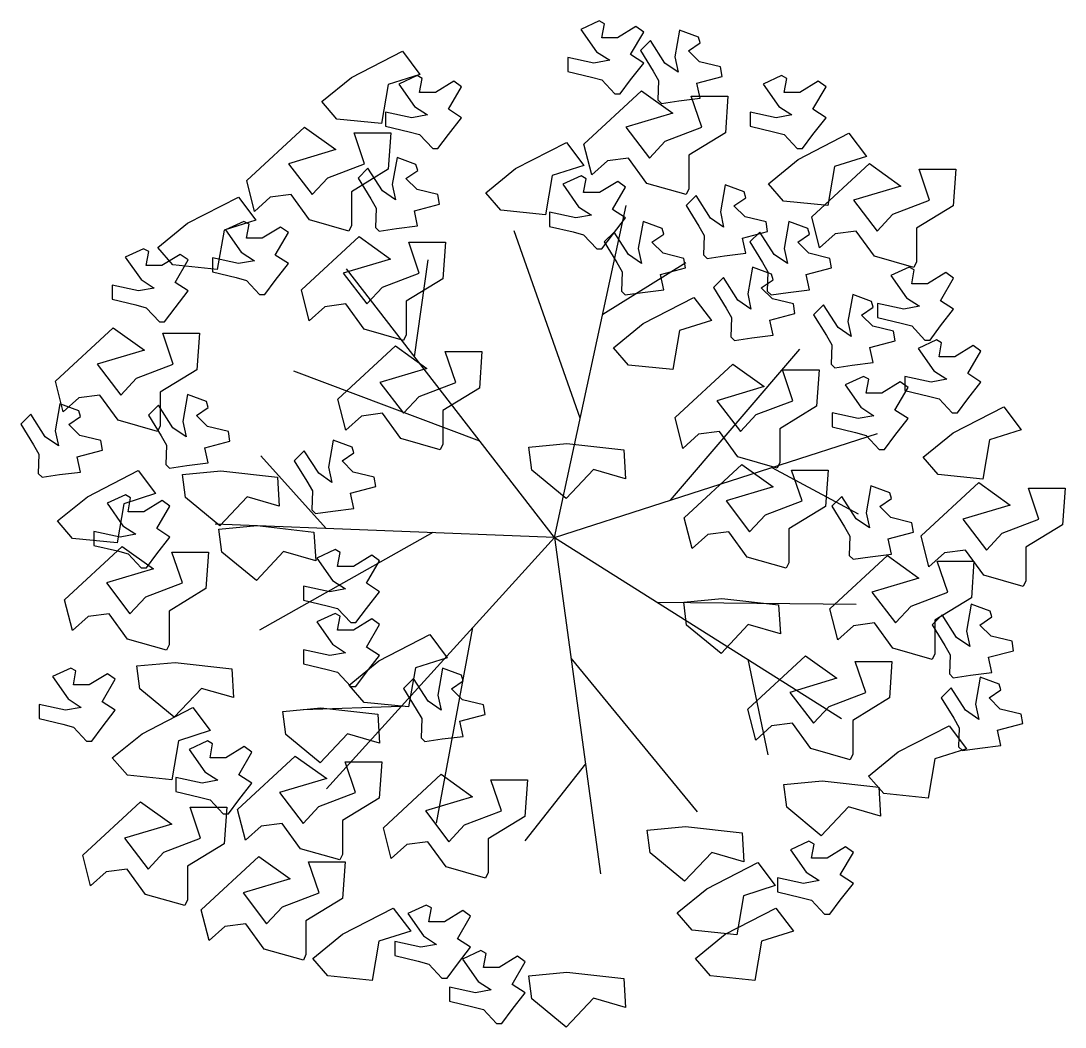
# Model space of a CAD drawing. Header units: millimetres. Extents: x -2870 to 30022, y 51 to 16914.
# Drawn here: x 24566 to 30022, y 1507 to 6763 of the extents above; entities that cross this region are included whole.
import ezdxf

# ---------------------------------------------------------------- set-up
doc = ezdxf.new("R2010")
doc.units = ezdxf.units.MM

msp = doc.modelspace()

# ---------------------------------------------------------------- linework, layer by layer
at = {"color": 18, "true_color": 0x000000}
for p, q in [((27588.2, 6762.5), (27492.4, 6718.4)), ((27492.4, 6718.4), (27574.4, 6601.3)), ((27615.5, 6747.7), (27588.2, 6762.5)), ((27601.7, 6674.7), (27615.5, 6747.7)), ((27779.8, 6733.2), (27684, 6674.7)), ((27820.7, 6704), (27779.8, 6733.2)), ((28007.6, 6714.8), (27982.7, 6574)), ((28106.5, 6678.2), (28007.6, 6714.8)), ((27684, 6674.7), (27601.7, 6674.7)), ((27752.2, 6586.5), (27820.7, 6704)), ((27855.6, 6659.7), (27803.8, 6607.8)), ((27931.3, 6542.1), (27855.6, 6659.7)), ((28115.4, 6648.4), (28106.5, 6678.2)), ((26294.1, 6466.9), (26559.5, 6603.9)), ((26559.5, 6603.9), (26650.9, 6483.2)), ((27803.8, 6607.8), (27870.1, 6500)), ((28053.9, 6606.5), (28115.4, 6648.4)), ((28112.1, 6548.3), (28053.9, 6606.5)), ((27423.9, 6572), (27423.9, 6498.7)), ((27560.6, 6542.4), (27423.9, 6572)), ((27642.9, 6557.2), (27560.6, 6542.4)), ((27574.4, 6601.3), (27642.9, 6557.2)), ((27820.7, 6542.4), (27752.2, 6586.5)), ((27982.7, 6574), (28000, 6494.4)), ((28221.3, 6522), (28112.1, 6548.3)), ((27423.9, 6498.7), (27547.1, 6469.4)), ((27752.2, 6454.6), (27820.7, 6542.4)), ((27870.1, 6500), (27898.3, 6450.9)), ((28000, 6494.4), (27931.3, 6542.1)), ((28229.5, 6472.4), (28221.3, 6522)), ((26138.8, 6340.7), (26294.1, 6466.9)), ((26650.9, 6483.2), (26484.5, 6430.5)), ((26636, 6476.9), (26540.2, 6432.8)), ((26663.3, 6462.1), (26636, 6476.9)), ((26649.5, 6389), (26663.3, 6462.1)), ((26827.6, 6447.6), (26731.8, 6389)), ((26868.4, 6418.3), (26827.6, 6447.6)), ((27547.1, 6469.4), (27601.7, 6454.6)), ((27601.7, 6454.6), (27670.2, 6381.2)), ((27697.5, 6381.2), (27752.2, 6454.6)), ((27898.3, 6450.9), (27894.8, 6350.6)), ((28098, 6437.8), (28229.5, 6472.4)), ((28540.4, 6476.9), (28444.6, 6432.8)), ((28567.8, 6462.1), (28540.4, 6476.9)), ((28554, 6389), (28567.8, 6462.1)), ((28732.1, 6447.6), (28636.3, 6389)), ((28772.9, 6418.3), (28732.1, 6447.6)), ((26484.5, 6430.5), (26449.5, 6226.4)), ((26540.2, 6432.8), (26622.2, 6315.6)), ((26731.8, 6389), (26649.5, 6389)), ((26800, 6300.8), (26868.4, 6418.3)), ((27507.9, 6119.3), (27809.2, 6397.9)), ((27809.2, 6397.9), (27973.2, 6280.5)), ((28115.2, 6358.2), (28098, 6437.8)), ((28444.6, 6432.8), (28526.6, 6315.6)), ((28636.3, 6389), (28554, 6389)), ((28704.4, 6300.8), (28772.9, 6418.3)), ((26217.5, 6249.8), (26138.8, 6340.7)), ((27670.2, 6381.2), (27697.5, 6381.2)), ((27894.8, 6350.6), (27914.2, 6331.3)), ((27914.2, 6331.3), (28004.7, 6344.5)), ((28004.7, 6344.5), (28115.2, 6358.2)), ((28123.9, 6207.1), (28069, 6368.7)), ((28069, 6368.7), (28260.6, 6368.7)), ((28260.6, 6368.7), (28247.1, 6177.8)), ((26471.7, 6286.4), (26471.7, 6213)), ((26608.3, 6256.7), (26471.7, 6286.4)), ((26622.2, 6315.6), (26690.6, 6271.5)), ((26868.4, 6256.7), (26800, 6300.8)), ((27973.2, 6280.5), (27726.9, 6207.1)), ((28376.2, 6286.4), (28376.2, 6213)), ((28512.8, 6256.7), (28376.2, 6286.4)), ((28526.6, 6315.6), (28595.1, 6271.5)), ((28772.9, 6256.7), (28704.4, 6300.8)), ((26449.5, 6226.4), (26217.5, 6249.8)), ((26690.6, 6271.5), (26608.3, 6256.7)), ((26800, 6168.9), (26868.4, 6256.7)), ((28595.1, 6271.5), (28512.8, 6256.7)), ((28704.4, 6168.9), (28772.9, 6256.7)), ((25746.3, 5928.8), (26047.6, 6207.5)), ((26047.6, 6207.5), (26211.5, 6090)), ((26362.3, 6016.7), (26307.4, 6178.2)), ((26307.4, 6178.2), (26499, 6178.2)), ((26471.7, 6213), (26594.8, 6183.7)), ((26499, 6178.2), (26485.5, 5987.4)), ((26594.8, 6183.7), (26649.5, 6168.9)), ((26649.5, 6168.9), (26718, 6095.5)), ((26745.3, 6095.5), (26800, 6168.9)), ((27726.9, 6207.1), (27850, 6045.9)), ((27932.3, 6134.1), (28123.9, 6207.1)), ((28247.1, 6177.8), (28055.5, 6060.7)), ((28376.2, 6213), (28499.3, 6183.7)), ((28499.3, 6183.7), (28554, 6168.9)), ((28554, 6168.9), (28622.4, 6095.5)), ((28627.1, 6038.4), (28892.4, 6175.3)), ((28649.8, 6095.5), (28704.4, 6168.9)), ((28892.4, 6175.3), (28983.8, 6054.7)), ((27151.1, 5990.8), (27416.5, 6127.7)), ((27416.5, 6127.7), (27507.9, 6007.1)), ((27549.1, 5958), (27507.9, 6119.3)), ((27850, 6045.9), (27932.3, 6134.1)), ((26211.5, 6090), (25965.3, 6016.7)), ((26718, 6095.5), (26745.3, 6095.5)), ((28055.5, 6060.7), (28055.5, 5884.7)), ((28622.4, 6095.5), (28649.8, 6095.5)), ((25965.3, 6016.7), (26088.4, 5855.4)), ((26170.7, 5943.6), (26362.3, 6016.7)), ((26531.6, 6048.2), (26506.8, 5907.4)), ((26630.6, 6011.6), (26531.6, 6048.2)), ((26639.4, 5981.9), (26630.6, 6011.6)), ((27507.9, 6007.1), (27341.5, 5954.4)), ((27631.1, 6031.4), (27549.1, 5958)), ((27740.7, 6045.9), (27631.1, 6031.4)), ((27836.5, 5914), (27740.7, 6045.9)), ((28471.8, 5912.2), (28627.1, 6038.4)), ((28698.2, 5738.4), (28999.5, 6017.1)), ((28817.5, 6002), (28782.5, 5797.9)), ((28983.8, 6054.7), (28817.5, 6002)), ((28999.5, 6017.1), (29163.5, 5899.6)), ((26485.5, 5987.4), (26293.8, 5870.2)), ((26379.7, 5993.1), (26327.8, 5941.2)), ((26455.4, 5875.5), (26379.7, 5993.1)), ((26578, 5940), (26639.4, 5981.9)), ((26995.8, 5864.6), (27151.1, 5990.8)), ((27341.5, 5954.4), (27306.5, 5750.2)), ((27493, 5953.1), (27397.2, 5909)), ((27520.3, 5938.3), (27493, 5953.1)), ((29314.2, 5826.2), (29259.3, 5987.8)), ((29259.3, 5987.8), (29450.9, 5987.8)), ((29450.9, 5987.8), (29437.4, 5796.9)), ((25787.5, 5767.6), (25746.3, 5928.8)), ((26088.4, 5855.4), (26170.7, 5943.6)), ((26327.8, 5941.2), (26394.2, 5833.4)), ((26506.8, 5907.4), (26524, 5827.8)), ((26636.2, 5881.8), (26578, 5940)), ((27397.2, 5909), (27479.2, 5791.9)), ((27506.5, 5865.3), (27520.3, 5938.3)), ((27684.6, 5923.8), (27588.8, 5865.3)), ((27657, 5777.1), (27725.5, 5894.6)), ((27725.5, 5894.6), (27684.6, 5923.8)), ((28041.7, 5855.4), (27836.5, 5914)), ((28245.6, 5905.4), (28220.8, 5764.6)), ((28344.6, 5868.8), (28245.6, 5905.4)), ((28550.4, 5821.3), (28471.8, 5912.2)), ((29163.5, 5899.6), (28917.2, 5826.2)), ((25437.1, 5705.1), (25702.5, 5842.1)), ((25702.5, 5842.1), (25793.8, 5721.4)), ((25869.5, 5841), (25787.5, 5767.6)), ((25979.1, 5855.4), (25869.5, 5841)), ((26074.9, 5723.5), (25979.1, 5855.4)), ((26293.8, 5870.2), (26293.8, 5694.2)), ((26524, 5827.8), (26455.4, 5875.5)), ((26745.3, 5855.4), (26636.2, 5881.8)), ((26753.5, 5805.9), (26745.3, 5855.4)), ((27074.5, 5773.7), (26995.8, 5864.6)), ((27588.8, 5865.3), (27506.5, 5865.3)), ((28055.5, 5884.7), (28041.7, 5855.4)), ((28093.7, 5850.3), (28041.8, 5798.4)), ((28169.4, 5732.7), (28093.7, 5850.3)), ((28292, 5797.1), (28353.4, 5839)), ((28353.4, 5839), (28344.6, 5868.8)), ((26394.2, 5833.4), (26422.3, 5784.3)), ((26422.3, 5784.3), (26418.9, 5684)), ((26622, 5771.2), (26753.5, 5805.9)), ((27353.9, 4064.8), (27729.2, 5798.3)), ((27479.2, 5791.9), (27547.7, 5747.8)), ((28041.8, 5798.4), (28108.2, 5690.6)), ((28350.2, 5738.9), (28292, 5797.1)), ((28782.5, 5797.9), (28550.4, 5821.3)), ((28917.2, 5826.2), (29040.3, 5665)), ((29122.6, 5753.2), (29314.2, 5826.2)), ((29437.4, 5796.9), (29245.8, 5679.8)), ((26639.3, 5691.6), (26622, 5771.2)), ((27306.5, 5750.2), (27074.5, 5773.7)), ((27328.7, 5762.6), (27328.7, 5689.3)), ((27465.4, 5733), (27328.7, 5762.6)), ((27547.7, 5747.8), (27465.4, 5733)), ((27725.5, 5733), (27657, 5777.1)), ((27657, 5645.2), (27725.5, 5733)), ((28238, 5685), (28169.4, 5732.7)), ((28220.8, 5764.6), (28238, 5685)), ((28459.4, 5712.6), (28350.2, 5738.9)), ((28739.4, 5577.1), (28698.2, 5738.4)), ((29040.3, 5665), (29122.6, 5753.2)), ((25281.8, 5578.9), (25437.1, 5705.1)), ((25793.8, 5721.4), (25627.5, 5668.7)), ((25731.4, 5715.1), (25635.5, 5671)), ((25758.7, 5700.3), (25731.4, 5715.1)), ((25744.9, 5627.2), (25758.7, 5700.3)), ((25923, 5685.8), (25827.2, 5627.2)), ((25963.8, 5656.5), (25923, 5685.8)), ((26280, 5664.9), (26074.9, 5723.5)), ((26293.8, 5694.2), (26280, 5664.9)), ((26418.9, 5684), (26438.2, 5664.7)), ((26438.2, 5664.7), (26528.7, 5677.9)), ((26528.7, 5677.9), (26639.3, 5691.6)), ((27328.7, 5689.3), (27451.8, 5660)), ((27817.1, 5714.9), (27792.3, 5574.1)), ((27916.1, 5678.4), (27817.1, 5714.9)), ((27924.9, 5648.6), (27916.1, 5678.4)), ((28108.2, 5690.6), (28136.4, 5641.5)), ((28467.5, 5663), (28459.4, 5712.6)), ((28578.9, 5714.9), (28554.1, 5574.1)), ((28677.9, 5678.4), (28578.9, 5714.9)), ((28686.7, 5648.6), (28677.9, 5678.4)), ((29245.8, 5679.8), (29245.8, 5503.8)), ((25627.5, 5668.7), (25592.5, 5464.6)), ((25635.5, 5671), (25717.5, 5553.8)), ((25827.2, 5627.2), (25744.9, 5627.2)), ((25895.3, 5539), (25963.8, 5656.5)), ((26032, 5357.5), (26333.2, 5636.2)), ((26333.2, 5636.2), (26497.2, 5518.7)), ((27488.6, 4686.8), (27143.4, 5666.2)), ((27451.8, 5660), (27506.5, 5645.2)), ((27506.5, 5645.2), (27575, 5571.8)), ((27602.3, 5571.8), (27657, 5645.2)), ((27665.2, 5659.8), (27613.3, 5607.9)), ((27740.9, 5542.3), (27665.2, 5659.8)), ((27863.5, 5606.7), (27924.9, 5648.6)), ((28136.4, 5641.5), (28132.9, 5541.2)), ((28336.1, 5628.4), (28467.5, 5663)), ((28353.3, 5548.8), (28336.1, 5628.4)), ((28427, 5659.8), (28375.1, 5607.9)), ((28502.7, 5542.3), (28427, 5659.8)), ((28625.3, 5606.7), (28686.7, 5648.6)), ((28821.4, 5650.5), (28739.4, 5577.1)), ((28931, 5665), (28821.4, 5650.5)), ((29026.8, 5533.1), (28931, 5665)), ((25207.6, 5572.2), (25111.8, 5528.2)), ((25235, 5557.4), (25207.6, 5572.2)), ((25360.5, 5488), (25281.8, 5578.9)), ((26648, 5445.3), (26593, 5606.9)), ((26593, 5606.9), (26784.6, 5606.9)), ((26784.6, 5606.9), (26771.1, 5416)), ((27575, 5571.8), (27602.3, 5571.8)), ((27613.3, 5607.9), (27679.7, 5500.2)), ((27792.3, 5574.1), (27809.5, 5494.5)), ((27921.7, 5548.5), (27863.5, 5606.7)), ((28375.1, 5607.9), (28441.5, 5500.2)), ((28554.1, 5574.1), (28571.3, 5494.5)), ((28683.5, 5548.5), (28625.3, 5606.7)), ((25111.8, 5528.2), (25193.8, 5411)), ((25221.1, 5484.4), (25235, 5557.4)), ((25399.2, 5543), (25303.4, 5484.4)), ((25371.6, 5396.2), (25440.1, 5513.7)), ((25440.1, 5513.7), (25399.2, 5543)), ((25567.1, 5524.6), (25567.1, 5451.2)), ((25703.7, 5495), (25567.1, 5524.6)), ((25717.5, 5553.8), (25786, 5509.8)), ((25963.8, 5495), (25895.3, 5539)), ((26497.2, 5518.7), (26250.9, 5445.3)), ((26622.7, 5008), (26694.9, 5514)), ((27809.5, 5494.5), (27740.9, 5542.3)), ((28030.9, 5522.2), (27921.7, 5548.5)), ((28039, 5472.6), (28030.9, 5522.2)), ((28132.9, 5541.2), (28152.2, 5521.9)), ((28152.2, 5521.9), (28242.8, 5535.1)), ((28242.8, 5535.1), (28353.3, 5548.8)), ((28571.3, 5494.5), (28502.7, 5542.3)), ((28792.6, 5522.2), (28683.5, 5548.5)), ((28800.8, 5472.6), (28792.6, 5522.2)), ((29231.9, 5474.5), (29026.8, 5533.1)), ((25303.4, 5484.4), (25221.1, 5484.4)), ((25592.5, 5464.6), (25360.5, 5488)), ((25786, 5509.8), (25703.7, 5495)), ((25895.3, 5407.1), (25963.8, 5495)), ((27353.9, 4064.8), (26267.2, 5466.6)), ((27606.5, 5231.2), (28040.5, 5501.1)), ((27679.7, 5500.2), (27707.9, 5451)), ((27907.6, 5437.9), (28039, 5472.6)), ((28388.5, 5476.9), (28363.6, 5336.1)), ((28487.4, 5440.3), (28388.5, 5476.9)), ((28441.5, 5500.2), (28469.6, 5451)), ((28669.3, 5437.9), (28800.8, 5472.6)), ((29207, 5477), (29111.2, 5432.9)), ((29234.3, 5462.2), (29207, 5477)), ((29220.5, 5389.2), (29234.3, 5462.2)), ((29245.8, 5503.8), (29231.9, 5474.5)), ((25193.8, 5411), (25262.3, 5366.9)), ((25567.1, 5451.2), (25690.2, 5421.9)), ((25690.2, 5421.9), (25744.9, 5407.1)), ((25744.9, 5407.1), (25813.4, 5333.7)), ((25840.7, 5333.7), (25895.3, 5407.1)), ((26250.9, 5445.3), (26374.1, 5284.1)), ((26456.4, 5372.3), (26648, 5445.3)), ((26771.1, 5416), (26579.5, 5298.9)), ((27707.9, 5451), (27704.4, 5350.7)), ((27924.8, 5358.3), (27907.6, 5437.9)), ((28236.5, 5421.8), (28184.6, 5369.9)), ((28312.2, 5304.2), (28236.5, 5421.8)), ((28434.8, 5368.6), (28496.3, 5410.5)), ((28469.6, 5451), (28466.2, 5350.7)), ((28496.3, 5410.5), (28487.4, 5440.3)), ((28686.6, 5358.3), (28669.3, 5437.9)), ((29111.2, 5432.9), (29193.2, 5315.8)), ((29398.6, 5447.7), (29302.8, 5389.2)), ((29371, 5301), (29439.5, 5418.4)), ((29439.5, 5418.4), (29398.6, 5447.7)), ((25043.3, 5381.7), (25043.3, 5308.4)), ((25180, 5352.1), (25043.3, 5381.7)), ((25262.3, 5366.9), (25180, 5352.1)), ((25440.1, 5352.1), (25371.6, 5396.2)), ((25371.6, 5264.3), (25440.1, 5352.1)), ((26073.1, 5196.3), (26032, 5357.5)), ((26374.1, 5284.1), (26456.4, 5372.3)), ((27704.4, 5350.7), (27723.7, 5331.4)), ((27814.3, 5344.6), (27924.8, 5358.3)), ((28184.6, 5369.9), (28251, 5262.1)), ((28493, 5310.4), (28434.8, 5368.6)), ((28466.2, 5350.7), (28485.5, 5331.4)), ((28576, 5344.6), (28686.6, 5358.3)), ((29302.8, 5389.2), (29220.5, 5389.2)), ((25043.3, 5308.4), (25166.5, 5279.1)), ((25813.4, 5333.7), (25840.7, 5333.7)), ((26579.5, 5298.9), (26579.5, 5122.9)), ((27723.7, 5331.4), (27814.3, 5344.6)), ((27817.7, 5181.4), (28083.1, 5318.3)), ((28083.1, 5318.3), (28174.4, 5197.7)), ((28380.9, 5256.5), (28312.2, 5304.2)), ((28363.6, 5336.1), (28380.9, 5256.5)), ((28485.5, 5331.4), (28576, 5344.6)), ((28602.2, 5284.1), (28493, 5310.4)), ((28912.2, 5334), (28887.4, 5193.2)), ((29011.1, 5297.5), (28912.2, 5334)), ((29020, 5267.7), (29011.1, 5297.5)), ((29193.2, 5315.8), (29261.7, 5271.7)), ((29439.5, 5256.9), (29371, 5301)), ((25166.5, 5279.1), (25221.1, 5264.3)), ((25221.1, 5264.3), (25289.6, 5190.9)), ((25317, 5190.9), (25371.6, 5264.3)), ((26155.1, 5269.6), (26073.1, 5196.3)), ((26264.8, 5284.1), (26155.1, 5269.6)), ((26360.6, 5152.2), (26264.8, 5284.1)), ((28251, 5262.1), (28279.2, 5213)), ((28610.4, 5234.5), (28602.2, 5284.1)), ((28760.3, 5278.9), (28708.4, 5227)), ((28836, 5161.4), (28760.3, 5278.9)), ((28958.6, 5225.8), (29020, 5267.7)), ((29042.7, 5286.5), (29042.7, 5213.1)), ((29179.4, 5256.9), (29042.7, 5286.5)), ((29261.7, 5271.7), (29179.4, 5256.9)), ((29371, 5169.1), (29439.5, 5256.9)), ((25289.6, 5190.9), (25317, 5190.9)), ((28174.4, 5197.7), (28008.1, 5145)), ((28279.2, 5213), (28275.7, 5112.7)), ((28478.9, 5199.9), (28610.4, 5234.5)), ((28496.1, 5120.3), (28478.9, 5199.9)), ((28708.4, 5227), (28774.7, 5119.3)), ((28887.4, 5193.2), (28904.6, 5113.6)), ((29016.8, 5167.6), (28958.6, 5225.8)), ((29042.7, 5213.1), (29165.9, 5183.9)), ((29165.9, 5183.9), (29220.5, 5169.1)), ((24746.5, 4881.4), (25047.7, 5160)), ((25047.7, 5160), (25211.7, 5042.6)), ((25362.5, 4969.2), (25307.5, 5130.8)), ((25307.5, 5130.8), (25499.1, 5130.8)), ((25499.1, 5130.8), (25485.6, 4939.9)), ((26565.7, 5093.6), (26360.6, 5152.2)), ((27662.4, 5055.2), (27817.7, 5181.4)), ((28008.1, 5145), (27973.1, 4940.8)), ((28904.6, 5113.6), (28836, 5161.4)), ((29125.9, 5141.3), (29016.8, 5167.6)), ((29134.1, 5091.7), (29125.9, 5141.3)), ((29220.5, 5169.1), (29289, 5095.7)), ((29316.3, 5095.7), (29371, 5169.1)), ((26579.5, 5122.9), (26565.7, 5093.6)), ((28275.7, 5112.7), (28295.1, 5093.4)), ((28295.1, 5093.4), (28385.6, 5106.6)), ((28385.6, 5106.6), (28496.1, 5120.3)), ((28774.7, 5119.3), (28802.9, 5070.1)), ((29002.6, 5057), (29134.1, 5091.7)), ((29349.8, 5096.1), (29254, 5052)), ((29289, 5095.7), (29316.3, 5095.7)), ((29377.2, 5081.3), (29349.8, 5096.1)), ((29363.4, 5008.3), (29377.2, 5081.3)), ((25211.7, 5042.6), (24965.4, 4969.2)), ((26222.4, 4786.1), (26523.7, 5064.8)), ((26523.7, 5064.8), (26687.7, 4947.4)), ((26838.4, 4874), (26783.5, 5035.5)), ((26783.5, 5035.5), (26975.1, 5035.5)), ((26975.1, 5035.5), (26961.6, 4844.7)), ((27741, 4964.3), (27662.4, 5055.2)), ((27959.9, 4259.2), (28635.5, 5047.9)), ((28802.9, 5070.1), (28799.5, 4969.8)), ((29019.9, 4977.4), (29002.6, 5057)), ((29254, 5052), (29336, 4934.9)), ((29541.5, 5066.8), (29445.6, 5008.3)), ((29513.8, 4920.1), (29582.3, 5037.6)), ((29582.3, 5037.6), (29541.5, 5066.8)), ((24965.4, 4969.2), (25088.6, 4808)), ((25170.9, 4896.2), (25362.5, 4969.2)), ((27984.1, 4690.9), (28285.3, 4969.6)), ((28285.3, 4969.6), (28449.3, 4852.1)), ((28799.5, 4969.8), (28818.8, 4950.5)), ((28909.3, 4963.7), (29019.9, 4977.4)), ((29445.6, 5008.3), (29363.4, 5008.3)), ((25485.6, 4939.9), (25294, 4822.8)), ((26964, 4567.8), (25991.8, 4932.9)), ((26687.7, 4947.4), (26441.4, 4874)), ((27973.1, 4940.8), (27741, 4964.3)), ((28600.1, 4778.8), (28545.1, 4940.3)), ((28545.1, 4940.3), (28736.7, 4940.3)), ((28736.7, 4940.3), (28723.2, 4749.5)), ((28818.8, 4950.5), (28909.3, 4963.7)), ((29336, 4934.9), (29404.5, 4890.8)), ((29582.3, 4876), (29513.8, 4920.1)), ((24787.6, 4720.1), (24746.5, 4881.4)), ((25088.6, 4808), (25170.9, 4896.2)), ((26441.4, 4874), (26564.5, 4712.8)), ((26646.8, 4800.9), (26838.4, 4874)), ((28968.9, 4905.7), (28873.1, 4861.6)), ((28873.1, 4861.6), (28955.1, 4744.5)), ((28996.3, 4890.9), (28968.9, 4905.7)), ((28982.5, 4817.8), (28996.3, 4890.9)), ((29160.6, 4876.4), (29064.8, 4817.8)), ((29201.4, 4847.1), (29160.6, 4876.4)), ((29185.6, 4905.6), (29185.6, 4832.2)), ((29322.2, 4876), (29185.6, 4905.6)), ((29404.5, 4890.8), (29322.2, 4876)), ((29513.8, 4788.2), (29582.3, 4876)), ((24979.2, 4808), (24869.6, 4793.5)), ((25075, 4676.1), (24979.2, 4808)), ((25294, 4822.8), (25294, 4646.8)), ((25436.6, 4810.3), (25411.7, 4669.5)), ((25535.5, 4773.7), (25436.6, 4810.3)), ((26961.6, 4844.7), (26770, 4727.6)), ((28449.3, 4852.1), (28203, 4778.8)), ((29064.8, 4817.8), (28982.5, 4817.8)), ((29132.9, 4729.6), (29201.4, 4847.1)), ((29185.6, 4832.2), (29308.7, 4803)), ((29308.7, 4803), (29363.4, 4788.2)), ((24770, 4762.7), (24745.2, 4621.9)), ((24868.9, 4726.1), (24770, 4762.7)), ((24869.6, 4793.5), (24787.6, 4720.1)), ((25284.6, 4755.2), (25232.7, 4703.3)), ((25360.3, 4637.6), (25284.6, 4755.2)), ((25544.3, 4743.9), (25535.5, 4773.7)), ((26263.6, 4624.9), (26222.4, 4786.1)), ((26564.5, 4712.8), (26646.8, 4800.9)), ((28203, 4778.8), (28326.2, 4617.5)), ((28408.4, 4705.7), (28600.1, 4778.8)), ((28723.2, 4749.5), (28531.6, 4632.3)), ((29363.4, 4788.2), (29431.8, 4714.8)), ((29436.5, 4610.1), (29701.8, 4747)), ((29459.2, 4714.8), (29513.8, 4788.2)), ((29701.8, 4747), (29793.2, 4626.4)), ((24618, 4707.6), (24566.2, 4655.7)), ((24693.7, 4590), (24618, 4707.6)), ((24816.4, 4654.5), (24877.8, 4696.3)), ((24877.8, 4696.3), (24868.9, 4726.1)), ((25232.7, 4703.3), (25299.1, 4595.5)), ((25482.9, 4702.1), (25544.3, 4743.9)), ((25541.1, 4643.9), (25482.9, 4702.1)), ((26345.6, 4698.3), (26263.6, 4624.9)), ((26455.2, 4712.8), (26345.6, 4698.3)), ((26551, 4580.8), (26455.2, 4712.8)), ((26770, 4727.6), (26770, 4551.5)), ((28326.2, 4617.5), (28408.4, 4705.7)), ((28804.7, 4715.2), (28804.7, 4641.8)), ((28941.3, 4685.6), (28804.7, 4715.2)), ((29023.6, 4700.4), (28941.3, 4685.6)), ((28955.1, 4744.5), (29023.6, 4700.4)), ((29201.4, 4685.6), (29132.9, 4729.6)), ((29431.8, 4714.8), (29459.2, 4714.8)), ((24566.2, 4655.7), (24632.5, 4547.9)), ((24874.6, 4596.3), (24816.4, 4654.5)), ((25280.2, 4617.5), (25075, 4676.1)), ((25294, 4646.8), (25280.2, 4617.5)), ((25411.7, 4669.5), (25429, 4589.9)), ((25650.3, 4617.5), (25541.1, 4643.9)), ((28025.2, 4529.7), (27984.1, 4690.9)), ((28804.7, 4641.8), (28927.8, 4612.5)), ((29132.9, 4597.7), (29201.4, 4685.6)), ((24762.4, 4542.3), (24693.7, 4590)), ((24745.2, 4621.9), (24762.4, 4542.3)), ((24983.7, 4569.9), (24874.6, 4596.3)), ((25299.1, 4595.5), (25327.3, 4546.4)), ((25429, 4589.9), (25360.3, 4637.6)), ((25658.5, 4568), (25650.3, 4617.5)), ((27353.9, 4064.8), (29042.8, 4606.5)), ((28107.2, 4603.1), (28025.2, 4529.7)), ((28216.8, 4617.5), (28107.2, 4603.1)), ((28312.6, 4485.6), (28216.8, 4617.5)), ((28531.6, 4632.3), (28531.6, 4456.3)), ((28927.8, 4612.5), (28982.5, 4597.7)), ((28982.5, 4597.7), (29050.9, 4524.3)), ((29078.3, 4524.3), (29132.9, 4597.7)), ((29281.2, 4483.8), (29436.5, 4610.1)), ((29793.2, 4626.4), (29626.8, 4573.7)), ((24632.5, 4547.9), (24660.7, 4498.8)), ((24991.9, 4520.3), (24983.7, 4569.9)), ((25327.3, 4546.4), (25323.8, 4446.1)), ((25527, 4533.3), (25658.5, 4568)), ((25544.2, 4453.7), (25527, 4533.3)), ((26198.4, 4572.3), (26173.5, 4431.5)), ((26297.3, 4535.7), (26198.4, 4572.3)), ((26306.1, 4505.9), (26297.3, 4535.7)), ((26756.1, 4522.3), (26551, 4580.8)), ((26770, 4551.5), (26756.1, 4522.3)), ((27220.1, 4535.6), (27419.3, 4554.5)), ((27235.2, 4416.4), (27220.1, 4535.6)), ((27419.3, 4554.5), (27716.1, 4521.2)), ((29626.8, 4573.7), (29591.9, 4369.5)), ((24660.7, 4498.8), (24657.3, 4398.5)), ((24860.4, 4485.7), (24991.9, 4520.3)), ((24877.7, 4406.1), (24860.4, 4485.7)), ((26161.4, 4111), (25820.2, 4491.5)), ((26046.4, 4517.1), (25994.5, 4465.3)), ((26122.1, 4399.6), (26046.4, 4517.1)), ((26244.7, 4464), (26306.1, 4505.9)), ((27716.1, 4521.2), (27725.2, 4370.2)), ((28517.8, 4427), (28312.6, 4485.6)), ((29050.9, 4524.3), (29078.3, 4524.3)), ((29359.8, 4393), (29281.2, 4483.8)), ((25323.8, 4446.1), (25343.1, 4426.8)), ((25343.1, 4426.8), (25433.7, 4440)), ((25433.7, 4440), (25544.2, 4453.7)), ((25994.5, 4465.3), (26060.9, 4357.5)), ((26173.5, 4431.5), (26190.7, 4351.9)), ((26302.9, 4405.8), (26244.7, 4464)), ((28031.7, 4167.2), (28332.9, 4445.9)), ((28332.9, 4445.9), (28496.9, 4328.4)), ((28490.3, 4429.3), (28941.1, 4188.4)), ((28531.6, 4456.3), (28517.8, 4427)), ((24657.3, 4398.5), (24676.6, 4379.2)), ((24676.6, 4379.2), (24767.1, 4392.4)), ((24767.1, 4392.4), (24877.7, 4406.1)), ((24913.4, 4276.8), (25178.7, 4413.7)), ((25178.7, 4413.7), (25270.1, 4293.1)), ((25410.9, 4392.8), (25610.1, 4411.7)), ((25425.9, 4273.6), (25410.9, 4392.8)), ((25610.1, 4411.7), (25906.9, 4378.4)), ((25906.9, 4378.4), (25916, 4227.4)), ((26190.7, 4351.9), (26122.1, 4399.6)), ((26412.1, 4379.5), (26302.9, 4405.8)), ((26420.2, 4329.9), (26412.1, 4379.5)), ((27415.2, 4268.1), (27235.2, 4416.4)), ((27557.6, 4418.6), (27415.2, 4268.1)), ((27725.2, 4370.2), (27557.6, 4418.6)), ((28647.7, 4255), (28592.7, 4416.6)), ((28592.7, 4416.6), (28784.3, 4416.6)), ((28784.3, 4416.6), (28770.8, 4225.8)), ((29591.9, 4369.5), (29359.8, 4393)), ((26060.9, 4357.5), (26089.1, 4308.4)), ((26288.8, 4295.3), (26420.2, 4329.9)), ((28496.9, 4328.4), (28250.6, 4255)), ((29007.4, 4334.2), (28982.6, 4193.4)), ((29106.4, 4297.6), (29007.4, 4334.2)), ((29269.6, 4072), (29570.8, 4350.6)), ((29570.8, 4350.6), (29734.8, 4233.2)), ((29885.6, 4159.8), (29830.6, 4321.4)), ((29830.6, 4321.4), (30022.2, 4321.4)), ((30022.2, 4321.4), (30008.7, 4130.5)), ((24758.1, 4150.5), (24913.4, 4276.8)), ((25112.4, 4286.7), (25016.6, 4242.6)), ((25270.1, 4293.1), (25103.7, 4240.4)), ((25139.7, 4271.9), (25112.4, 4286.7)), ((25125.9, 4198.9), (25139.7, 4271.9)), ((25304, 4257.4), (25208.2, 4198.9)), ((25344.9, 4228.2), (25304, 4257.4)), ((25606, 4125.3), (25425.9, 4273.6)), ((25748.3, 4275.8), (25606, 4125.3)), ((25916, 4227.4), (25748.3, 4275.8)), ((26089.1, 4308.4), (26085.6, 4208.1)), ((26306, 4215.7), (26288.8, 4295.3)), ((28855.5, 4279.1), (28803.6, 4227.2)), ((28931.2, 4161.5), (28855.5, 4279.1)), ((29053.8, 4225.9), (29115.2, 4267.8)), ((29115.2, 4267.8), (29106.4, 4297.6)), ((25016.6, 4242.6), (25098.6, 4125.5)), ((25103.7, 4240.4), (25068.8, 4036.2)), ((25276.4, 4110.7), (25344.9, 4228.2)), ((26085.6, 4208.1), (26104.9, 4188.7)), ((26104.9, 4188.7), (26195.5, 4202)), ((26195.5, 4202), (26306, 4215.7)), ((28250.6, 4255), (28373.8, 4093.8)), ((28456.1, 4182), (28647.7, 4255)), ((28770.8, 4225.8), (28579.2, 4108.6)), ((28803.6, 4227.2), (28870, 4119.4)), ((29112, 4167.8), (29053.8, 4225.9)), ((29734.8, 4233.2), (29488.5, 4159.8)), ((24836.7, 4059.7), (24758.1, 4150.5)), ((25208.2, 4198.9), (25125.9, 4198.9)), ((28072.8, 4006), (28031.7, 4167.2)), ((28373.8, 4093.8), (28456.1, 4182)), ((28999.8, 4113.8), (28931.2, 4161.5)), ((28982.6, 4193.4), (28999.8, 4113.8)), ((29221.1, 4141.4), (29112, 4167.8)), ((29488.5, 4159.8), (29611.7, 3998.6)), ((29694, 4086.8), (29885.6, 4159.8)), ((24948.1, 4096.2), (24948.1, 4022.8)), ((25084.8, 4066.6), (24948.1, 4096.2)), ((25098.6, 4125.5), (25167.1, 4081.4)), ((25344.9, 4066.6), (25276.4, 4110.7)), ((27353.9, 4064.8), (25581.6, 4133.4)), ((25601.3, 4107.1), (25800.6, 4126)), ((25616.4, 3987.9), (25601.3, 4107.1)), ((25800.6, 4126), (26097.3, 4092.7)), ((26097.3, 4092.7), (26106.4, 3941.7)), ((28264.4, 4093.8), (28154.8, 4079.3)), ((28360.2, 3961.9), (28264.4, 4093.8)), ((28579.2, 4108.6), (28579.2, 3932.6)), ((28870, 4119.4), (28898.2, 4070.3)), ((29229.3, 4091.8), (29221.1, 4141.4)), ((30008.7, 4130.5), (29817.1, 4013.4)), ((25068.8, 4036.2), (24836.7, 4059.7)), ((25167.1, 4081.4), (25084.8, 4066.6)), ((25276.4, 3978.8), (25344.9, 4066.6)), ((26718, 4089.4), (25813.4, 3579.4)), ((27353.9, 4064.8), (26162.2, 2751.2)), ((27353.9, 4064.8), (27594.1, 2307.5)), ((27353.9, 4064.8), (28854.5, 3119.3)), ((28154.8, 4079.3), (28072.8, 4006)), ((28898.2, 4070.3), (28894.7, 3970)), ((29097.8, 4057.2), (29229.3, 4091.8)), ((29115.1, 3977.6), (29097.8, 4057.2)), ((29310.7, 3910.7), (29269.6, 4072)), ((29611.7, 3998.6), (29694, 4086.8)), ((24794.1, 3738.7), (25095.3, 4017.4)), ((24948.1, 4022.8), (25071.3, 3993.6)), ((25071.3, 3993.6), (25125.9, 3978.8)), ((25095.3, 4017.4), (25259.3, 3899.9)), ((25410.1, 3826.5), (25355.1, 3988.1)), ((25355.1, 3988.1), (25546.7, 3988.1)), ((25546.7, 3988.1), (25533.2, 3797.3)), ((25796.4, 3839.6), (25616.4, 3987.9)), ((25938.8, 3990.1), (25796.4, 3839.6)), ((26106.4, 3941.7), (25938.8, 3990.1)), ((26207.5, 4001.1), (26111.7, 3957)), ((26234.8, 3986.3), (26207.5, 4001.1)), ((26221, 3913.2), (26234.8, 3986.3)), ((29392.7, 3984.1), (29310.7, 3910.7)), ((29502.3, 3998.6), (29392.7, 3984.1)), ((29598.1, 3866.7), (29502.3, 3998.6)), ((29817.1, 4013.4), (29817.1, 3837.4)), ((25125.9, 3978.8), (25194.4, 3905.4)), ((25221.7, 3905.4), (25276.4, 3978.8)), ((26111.7, 3957), (26193.7, 3839.8)), ((26399.1, 3971.8), (26303.3, 3913.2)), ((26371.5, 3825), (26439.9, 3942.5)), ((26439.9, 3942.5), (26399.1, 3971.8)), ((28565.4, 3903.3), (28360.2, 3961.9)), ((28579.2, 3932.6), (28565.4, 3903.3)), ((28793.5, 3691.1), (29094.7, 3969.8)), ((28894.7, 3970), (28914, 3950.7)), ((28914, 3950.7), (29004.5, 3963.9)), ((29004.5, 3963.9), (29115.1, 3977.6)), ((29094.7, 3969.8), (29258.7, 3852.3)), ((29409.5, 3778.9), (29354.5, 3940.5)), ((29354.5, 3940.5), (29546.1, 3940.5)), ((29546.1, 3940.5), (29532.6, 3749.6)), ((25259.3, 3899.9), (25013, 3826.5)), ((25194.4, 3905.4), (25221.7, 3905.4)), ((26303.3, 3913.2), (26221, 3913.2)), ((25013, 3826.5), (25136.2, 3665.3)), ((25218.5, 3753.5), (25410.1, 3826.5)), ((26193.7, 3839.8), (26262.1, 3795.7)), ((26439.9, 3780.9), (26371.5, 3825)), ((29258.7, 3852.3), (29012.4, 3778.9)), ((29803.3, 3808.1), (29598.1, 3866.7)), ((29817.1, 3837.4), (29803.3, 3808.1)), ((25533.2, 3797.3), (25341.6, 3680.1)), ((26043.2, 3810.5), (26043.2, 3737.2)), ((26179.8, 3780.9), (26043.2, 3810.5)), ((26262.1, 3795.7), (26179.8, 3780.9)), ((26371.5, 3693.1), (26439.9, 3780.9)), ((29012.4, 3778.9), (29135.5, 3617.7)), ((29217.8, 3705.9), (29409.5, 3778.9)), ((24835.2, 3577.5), (24794.1, 3738.7)), ((25136.2, 3665.3), (25218.5, 3753.5)), ((26043.2, 3737.2), (26166.3, 3707.9)), ((27892.3, 3725.5), (28930.8, 3715)), ((28029.5, 3726.2), (28228.7, 3745.1)), ((28044.6, 3607), (28029.5, 3726.2)), ((28228.7, 3745.1), (28525.5, 3711.8)), ((28525.5, 3711.8), (28534.6, 3560.8)), ((29532.6, 3749.6), (29341, 3632.5)), ((29531.2, 3715.2), (29506.3, 3574.4)), ((29630.1, 3678.7), (29531.2, 3715.2)), ((25026.8, 3665.3), (24917.2, 3650.8)), ((25122.7, 3533.4), (25026.8, 3665.3)), ((25341.6, 3680.1), (25341.6, 3504.1)), ((26207.5, 3667.8), (26111.7, 3623.7)), ((26166.3, 3707.9), (26221, 3693.1)), ((26234.8, 3653), (26207.5, 3667.8)), ((26221, 3693.1), (26289.5, 3619.7)), ((26316.8, 3619.7), (26371.5, 3693.1)), ((28834.6, 3529.8), (28793.5, 3691.1)), ((29135.5, 3617.7), (29217.8, 3705.9)), ((29379.2, 3660.1), (29327.3, 3608.3)), ((29454.9, 3542.6), (29379.2, 3660.1)), ((29638.9, 3648.9), (29630.1, 3678.7)), ((24917.2, 3650.8), (24835.2, 3577.5)), ((26111.7, 3623.7), (26193.7, 3506.6)), ((26221, 3579.9), (26234.8, 3653)), ((26289.5, 3619.7), (26316.8, 3619.7)), ((26399.1, 3638.5), (26303.3, 3579.9)), ((26371.5, 3491.7), (26439.9, 3609.2)), ((26439.9, 3609.2), (26399.1, 3638.5)), ((28224.6, 3458.7), (28044.6, 3607)), ((28367, 3609.2), (28224.6, 3458.7)), ((28534.6, 3560.8), (28367, 3609.2)), ((28916.6, 3603.2), (28834.6, 3529.8)), ((29026.2, 3617.7), (28916.6, 3603.2)), ((29122, 3485.8), (29026.2, 3617.7)), ((29327.3, 3608.3), (29393.7, 3500.5)), ((29341, 3632.5), (29341, 3456.5)), ((29577.5, 3607), (29638.9, 3648.9)), ((29635.7, 3548.8), (29577.5, 3607)), ((26303.3, 3579.9), (26221, 3579.9)), ((26436.9, 3419.8), (26702.3, 3556.7)), ((26702.3, 3556.7), (26793.7, 3436.1)), ((26926.3, 3593.5), (26735.6, 2572.7)), ((29506.3, 3574.4), (29523.6, 3494.8)), ((29744.9, 3522.5), (29635.7, 3548.8)), ((25327.8, 3474.8), (25122.7, 3533.4)), ((25341.6, 3504.1), (25327.8, 3474.8)), ((26193.7, 3506.6), (26262.1, 3462.5)), ((29393.7, 3500.5), (29421.9, 3451.4)), ((29523.6, 3494.8), (29454.9, 3542.6)), ((29753, 3472.9), (29744.9, 3522.5)), ((26043.2, 3477.3), (26043.2, 3403.9)), ((26179.8, 3447.7), (26043.2, 3477.3)), ((26262.1, 3462.5), (26179.8, 3447.7)), ((26439.9, 3447.7), (26371.5, 3491.7)), ((26371.5, 3359.8), (26439.9, 3447.7)), ((28365, 3167.3), (28666.2, 3446)), ((28666.2, 3446), (28830.2, 3328.6)), ((29327.2, 3427.2), (29122, 3485.8)), ((29341, 3456.5), (29327.2, 3427.2)), ((29421.9, 3451.4), (29418.4, 3351.1)), ((29621.6, 3438.3), (29753, 3472.9)), ((29638.8, 3358.7), (29621.6, 3438.3)), ((25172.8, 3392.9), (25372, 3411.8)), ((25187.9, 3273.7), (25172.8, 3392.9)), ((25372, 3411.8), (25668.8, 3378.6)), ((26043.2, 3403.9), (26166.3, 3374.6)), ((26281.6, 3293.5), (26436.9, 3419.8)), ((26627.3, 3383.4), (26592.3, 3179.2)), ((26793.7, 3436.1), (26627.3, 3383.4)), ((27440.1, 3434.3), (28099.5, 2632)), ((28363.6, 3428.6), (28468.8, 2928.4)), ((28981, 3255.2), (28926, 3416.7)), ((28926, 3416.7), (29117.6, 3416.7)), ((29117.6, 3416.7), (29104.1, 3225.9)), ((24826.7, 3382.1), (24730.9, 3338)), ((24730.9, 3338), (24812.9, 3220.9)), ((24854.1, 3367.3), (24826.7, 3382.1)), ((24840.3, 3294.3), (24854.1, 3367.3)), ((25018.4, 3352.8), (24922.5, 3294.3)), ((25059.2, 3323.5), (25018.4, 3352.8)), ((25668.8, 3378.6), (25677.9, 3227.5)), ((26166.3, 3374.6), (26221, 3359.8)), ((26221, 3359.8), (26289.5, 3286.4)), ((26316.8, 3286.4), (26371.5, 3359.8)), ((26769.7, 3382), (26744.8, 3241.2)), ((26868.6, 3345.4), (26769.7, 3382)), ((26877.5, 3315.6), (26868.6, 3345.4)), ((28830.2, 3328.6), (28583.9, 3255.2)), ((29418.4, 3351.1), (29437.7, 3331.7)), ((29437.7, 3331.7), (29528.3, 3345)), ((29528.3, 3345), (29638.8, 3358.7)), ((29578.8, 3334.4), (29553.9, 3193.6)), ((29677.7, 3297.8), (29578.8, 3334.4)), ((24922.5, 3294.3), (24840.3, 3294.3)), ((24990.7, 3206.1), (25059.2, 3323.5)), ((25367.9, 3125.5), (25187.9, 3273.7)), ((25510.3, 3275.9), (25367.9, 3125.5)), ((25677.9, 3227.5), (25510.3, 3275.9)), ((26360.3, 3202.7), (26281.6, 3293.5)), ((26289.5, 3286.4), (26316.8, 3286.4)), ((26617.7, 3326.9), (26565.9, 3275)), ((26565.9, 3275), (26632.2, 3167.2)), ((26693.4, 3209.3), (26617.7, 3326.9)), ((26816, 3273.7), (26877.5, 3315.6)), ((26874.2, 3215.5), (26816, 3273.7)), ((29426.8, 3279.2), (29374.9, 3227.4)), ((29502.5, 3161.7), (29426.8, 3279.2)), ((29686.6, 3268), (29677.7, 3297.8)), ((24812.9, 3220.9), (24881.4, 3176.8)), ((26744.8, 3241.2), (26762.1, 3161.6)), ((28583.9, 3255.2), (28707, 3094)), ((28789.3, 3182.1), (28981, 3255.2)), ((29104.1, 3225.9), (28912.5, 3108.8)), ((29374.9, 3227.4), (29441.3, 3119.6)), ((29625.1, 3226.1), (29686.6, 3268)), ((29683.3, 3167.9), (29625.1, 3226.1)), ((24662.5, 3191.6), (24662.5, 3118.2)), ((24799.1, 3162), (24662.5, 3191.6)), ((24881.4, 3176.8), (24799.1, 3162)), ((25059.2, 3162), (24990.7, 3206.1)), ((25199, 3038.9), (25464.4, 3175.8)), ((25464.4, 3175.8), (25555.8, 3055.2)), ((25934.6, 3154.9), (26133.8, 3173.8)), ((26552, 3181), (26041.2, 3164.2)), ((26133.8, 3173.8), (26430.6, 3140.5)), ((26592.3, 3179.2), (26360.3, 3202.7)), ((26632.2, 3167.2), (26660.4, 3118.1)), ((26762.1, 3161.6), (26693.4, 3209.3)), ((26983.4, 3189.2), (26874.2, 3215.5)), ((26991.6, 3139.6), (26983.4, 3189.2)), ((28406.1, 3006.1), (28365, 3167.3)), ((28707, 3094), (28789.3, 3182.1)), ((29553.9, 3193.6), (29571.2, 3114)), ((29792.5, 3141.6), (29683.3, 3167.9)), ((24662.5, 3118.2), (24785.6, 3088.9)), ((24990.7, 3074.1), (25059.2, 3162)), ((25949.7, 3035.7), (25934.6, 3154.9)), ((26430.6, 3140.5), (26439.7, 2989.5)), ((26660.4, 3118.1), (26656.9, 3017.8)), ((26860.1, 3105), (26991.6, 3139.6)), ((29441.3, 3119.6), (29469.5, 3070.5)), ((29571.2, 3114), (29502.5, 3161.7)), ((29800.7, 3092), (29792.5, 3141.6)), ((24785.6, 3088.9), (24840.3, 3074.1)), ((24840.3, 3074.1), (24908.7, 3000.8)), ((24936.1, 3000.8), (24990.7, 3074.1)), ((26877.3, 3025.4), (26860.1, 3105)), ((28488.1, 3079.5), (28406.1, 3006.1)), ((28597.7, 3094), (28488.1, 3079.5)), ((28693.5, 2962), (28597.7, 3094)), ((28912.5, 3108.8), (28912.5, 2932.8)), ((29150.8, 2943.7), (29416.2, 3080.6)), ((29416.2, 3080.6), (29507.6, 2960)), ((29469.5, 3070.5), (29466, 2970.2)), ((29669.2, 3057.4), (29800.7, 3092)), ((29686.4, 2977.8), (29669.2, 3057.4)), ((25043.7, 2912.6), (25199, 3038.9)), ((25389.4, 3002.5), (25354.4, 2798.3)), ((25555.8, 3055.2), (25389.4, 3002.5)), ((25540.9, 3001.2), (25445.1, 2957.1)), ((25568.2, 2986.4), (25540.9, 3001.2)), ((26129.7, 2887.4), (25949.7, 3035.7)), ((26272.1, 3037.9), (26129.7, 2887.4)), ((26439.7, 2989.5), (26272.1, 3037.9)), ((26656.9, 3017.8), (26676.3, 2998.4)), ((26676.3, 2998.4), (26766.8, 3011.7)), ((26766.8, 3011.7), (26877.3, 3025.4)), ((24908.7, 3000.8), (24936.1, 3000.8)), ((25445.1, 2957.1), (25527.1, 2840)), ((25554.4, 2913.4), (25568.2, 2986.4)), ((25732.5, 2971.9), (25636.7, 2913.4)), ((25773.4, 2942.6), (25732.5, 2971.9)), ((28898.7, 2903.5), (28693.5, 2962)), ((29507.6, 2960), (29341.2, 2907.2)), ((29466, 2970.2), (29485.4, 2950.8)), ((29485.4, 2950.8), (29575.9, 2964.1)), ((29575.9, 2964.1), (29686.4, 2977.8)), ((25122.4, 2821.8), (25043.7, 2912.6)), ((25636.7, 2913.4), (25554.4, 2913.4)), ((25698.7, 2643.6), (25999.9, 2922.3)), ((25704.9, 2825.2), (25773.4, 2942.6)), ((25999.9, 2922.3), (26163.9, 2804.8)), ((26314.7, 2731.5), (26259.7, 2893)), ((26259.7, 2893), (26451.4, 2893)), ((26451.4, 2893), (26437.8, 2702.2)), ((28912.5, 2932.8), (28898.7, 2903.5)), ((28995.5, 2817.4), (29150.8, 2943.7)), ((29341.2, 2907.2), (29306.2, 2703.1)), ((25527.1, 2840), (25595.6, 2795.9)), ((27515.5, 2882.4), (27200, 2480.3)), ((25354.4, 2798.3), (25122.4, 2821.8)), ((25376.6, 2810.7), (25376.6, 2737.3)), ((25513.3, 2781.1), (25376.6, 2810.7)), ((25595.6, 2795.9), (25513.3, 2781.1)), ((25773.4, 2781.1), (25704.9, 2825.2)), ((26163.9, 2804.8), (25917.7, 2731.5)), ((26460.5, 2548.4), (26761.7, 2827.1)), ((26761.7, 2827.1), (26925.7, 2709.6)), ((27076.5, 2636.2), (27021.5, 2797.8)), ((27021.5, 2797.8), (27213.1, 2797.8)), ((27213.1, 2797.8), (27199.6, 2607)), ((28553.2, 2774), (28752.5, 2792.9)), ((28752.5, 2792.9), (29049.2, 2759.6)), ((29074.2, 2726.6), (28995.5, 2817.4)), ((25376.6, 2737.3), (25499.8, 2708.1)), ((25704.9, 2693.2), (25773.4, 2781.1)), ((25917.7, 2731.5), (26040.8, 2570.2)), ((26123.1, 2658.4), (26314.7, 2731.5)), ((28568.3, 2654.8), (28553.2, 2774)), ((29049.2, 2759.6), (29058.4, 2608.6)), ((24889.3, 2405.6), (25190.6, 2684.2)), ((25190.6, 2684.2), (25354.5, 2566.8)), ((25499.8, 2708.1), (25554.4, 2693.2)), ((25554.4, 2693.2), (25622.9, 2619.9)), ((25650.2, 2619.9), (25704.9, 2693.2)), ((26437.8, 2702.2), (26246.2, 2585)), ((26925.7, 2709.6), (26679.4, 2636.2)), ((29306.2, 2703.1), (29074.2, 2726.6)), ((25505.3, 2493.4), (25450.3, 2655)), ((25450.3, 2655), (25642, 2655)), ((25622.9, 2619.9), (25650.2, 2619.9)), ((25642, 2655), (25628.5, 2464.1)), ((25739.9, 2482.4), (25698.7, 2643.6)), ((26040.8, 2570.2), (26123.1, 2658.4)), ((26679.4, 2636.2), (26802.6, 2475)), ((26884.9, 2563.2), (27076.5, 2636.2)), ((28748.4, 2506.5), (28568.3, 2654.8)), ((28890.7, 2657), (28748.4, 2506.5)), ((29058.4, 2608.6), (28890.7, 2657)), ((25354.5, 2566.8), (25108.3, 2493.4)), ((25931.5, 2570.2), (25821.8, 2555.8)), ((26027.3, 2438.3), (25931.5, 2570.2)), ((26246.2, 2585), (26246.2, 2409)), ((27199.6, 2607), (27008, 2489.8)), ((25821.8, 2555.8), (25739.9, 2482.4)), ((26501.6, 2387.2), (26460.5, 2548.4)), ((26802.6, 2475), (26884.9, 2563.2)), ((27839.1, 2535.9), (28038.3, 2554.8)), ((27854.1, 2416.7), (27839.1, 2535.9)), ((28038.3, 2554.8), (28335.1, 2521.6)), ((28335.1, 2521.6), (28344.2, 2370.5)), ((25108.3, 2493.4), (25231.4, 2332.2)), ((25313.7, 2420.4), (25505.3, 2493.4)), ((25628.5, 2464.1), (25436.8, 2347)), ((26583.6, 2460.5), (26501.6, 2387.2)), ((26693.3, 2475), (26583.6, 2460.5)), ((26789.1, 2343.1), (26693.3, 2475)), ((27008, 2489.8), (27008, 2313.8)), ((28683.3, 2477.5), (28587.5, 2433.4)), ((28710.6, 2462.7), (28683.3, 2477.5)), ((28696.8, 2389.6), (28710.6, 2462.7)), ((24930.5, 2244.3), (24889.3, 2405.6)), ((25231.4, 2332.2), (25313.7, 2420.4)), ((26232.4, 2379.7), (26027.3, 2438.3)), ((26246.2, 2409), (26232.4, 2379.7)), ((28034.2, 2268.5), (27854.1, 2416.7)), ((28176.5, 2418.9), (28034.2, 2268.5)), ((28344.2, 2370.5), (28176.5, 2418.9)), ((28587.5, 2433.4), (28669.5, 2316.3)), ((28874.9, 2448.2), (28779.1, 2389.6)), ((28847.3, 2301.5), (28915.7, 2418.9)), ((28915.7, 2418.9), (28874.9, 2448.2)), ((25436.8, 2347), (25436.8, 2171)), ((25508.3, 2119.9), (25809.5, 2398.6)), ((25809.5, 2398.6), (25973.5, 2281.1)), ((26124.3, 2207.7), (26069.3, 2369.3)), ((26069.3, 2369.3), (26260.9, 2369.3)), ((26260.9, 2369.3), (26247.4, 2178.5)), ((28150.9, 2229.5), (28416.3, 2366.4)), ((28416.3, 2366.4), (28507.7, 2245.8)), ((28779.1, 2389.6), (28696.8, 2389.6)), ((25012.4, 2317.7), (24930.5, 2244.3)), ((25122.1, 2332.2), (25012.4, 2317.7)), ((25217.9, 2200.2), (25122.1, 2332.2)), ((26994.2, 2284.5), (26789.1, 2343.1)), ((27008, 2313.8), (26994.2, 2284.5)), ((28669.5, 2316.3), (28737.9, 2272.2)), ((28915.7, 2257.4), (28847.3, 2301.5)), ((25973.5, 2281.1), (25727.2, 2207.7)), ((28507.7, 2245.8), (28341.3, 2193.1)), ((28519, 2287), (28519, 2213.6)), ((28655.6, 2257.4), (28519, 2287)), ((28737.9, 2272.2), (28655.6, 2257.4)), ((28847.3, 2169.5), (28915.7, 2257.4)), ((25423, 2141.7), (25217.9, 2200.2)), ((25727.2, 2207.7), (25850.3, 2046.5)), ((25932.6, 2134.7), (26124.3, 2207.7)), ((27995.7, 2103.3), (28150.9, 2229.5)), ((28341.3, 2193.1), (28306.4, 1988.9)), ((28519, 2213.6), (28642.1, 2184.3)), ((28642.1, 2184.3), (28696.8, 2169.5)), ((25436.8, 2171), (25423, 2141.7)), ((25850.3, 2046.5), (25932.6, 2134.7)), ((26247.4, 2178.5), (26055.8, 2061.3)), ((26246.5, 1991.4), (26511.9, 2128.4)), ((26511.9, 2128.4), (26603.2, 2007.7)), ((26683.6, 2144.2), (26587.8, 2100.1)), ((26710.9, 2129.4), (26683.6, 2144.2)), ((26697.1, 2056.4), (26710.9, 2129.4)), ((28246.2, 1991.4), (28511.6, 2128.4)), ((28511.6, 2128.4), (28602.9, 2007.7)), ((28696.8, 2169.5), (28765.3, 2096.1)), ((28792.6, 2096.1), (28847.3, 2169.5)), ((25549.4, 1958.7), (25508.3, 2119.9)), ((26587.8, 2100.1), (26669.8, 1983)), ((26875.2, 2114.9), (26779.4, 2056.4)), ((26847.6, 1968.2), (26916.1, 2085.6)), ((26916.1, 2085.6), (26875.2, 2114.9)), ((28074.3, 2012.4), (27995.7, 2103.3)), ((28765.3, 2096.1), (28792.6, 2096.1)), ((25631.4, 2032), (25549.4, 1958.7)), ((25741, 2046.5), (25631.4, 2032)), ((25836.8, 1914.6), (25741, 2046.5)), ((26055.8, 2061.3), (26055.8, 1885.3)), ((26779.4, 2056.4), (26697.1, 2056.4)), ((26091.2, 1865.2), (26246.5, 1991.4)), ((26603.2, 2007.7), (26436.9, 1955)), ((26669.8, 1983), (26738.3, 1938.9)), ((26916.1, 1924.1), (26847.6, 1968.2)), ((28306.4, 1988.9), (28074.3, 2012.4)), ((28090.9, 1865.2), (28246.2, 1991.4)), ((28602.9, 2007.7), (28436.6, 1955)), ((26042, 1856), (25836.8, 1914.6)), ((26436.9, 1955), (26401.9, 1750.9)), ((26519.3, 1953.7), (26519.3, 1880.3)), ((26656, 1924.1), (26519.3, 1953.7)), ((26738.3, 1938.9), (26656, 1924.1)), ((26847.6, 1836.2), (26916.1, 1924.1)), ((28436.6, 1955), (28401.6, 1750.9)), ((26055.8, 1885.3), (26042, 1856)), ((26169.9, 1774.3), (26091.2, 1865.2)), ((26519.3, 1880.3), (26642.4, 1851)), ((26969.3, 1906.1), (26873.5, 1862.1)), ((26873.5, 1862.1), (26955.4, 1744.9)), ((26996.6, 1891.3), (26969.3, 1906.1)), ((26982.8, 1818.3), (26996.6, 1891.3)), ((27160.9, 1876.9), (27065.1, 1818.3)), ((27201.7, 1847.6), (27160.9, 1876.9)), ((28169.5, 1774.3), (28090.9, 1865.2)), ((26642.4, 1851), (26697.1, 1836.2)), ((26697.1, 1836.2), (26765.6, 1762.9)), ((26792.9, 1762.9), (26847.6, 1836.2)), ((27065.1, 1818.3), (26982.8, 1818.3)), ((27133.2, 1730.1), (27201.7, 1847.6)), ((26401.9, 1750.9), (26169.9, 1774.3)), ((26765.6, 1762.9), (26792.9, 1762.9)), ((27220.1, 1774.1), (27419.3, 1793)), ((27235.2, 1654.9), (27220.1, 1774.1)), ((27419.3, 1793), (27716.1, 1759.8)), ((27716.1, 1759.8), (27725.2, 1608.7)), ((28401.6, 1750.9), (28169.5, 1774.3)), ((26805, 1715.6), (26805, 1642.3)), ((26941.6, 1686), (26805, 1715.6)), ((27023.9, 1700.8), (26941.6, 1686)), ((26955.4, 1744.9), (27023.9, 1700.8)), ((27201.7, 1686), (27133.2, 1730.1)), ((26805, 1642.3), (26928.1, 1613)), ((27133.2, 1598.2), (27201.7, 1686)), ((27415.2, 1506.7), (27235.2, 1654.9)), ((27557.6, 1657.1), (27415.2, 1506.7)), ((27725.2, 1608.7), (27557.6, 1657.1)), ((26928.1, 1613), (26982.8, 1598.2)), ((26982.8, 1598.2), (27051.3, 1524.8)), ((27078.6, 1524.8), (27133.2, 1598.2)), ((27051.3, 1524.8), (27078.6, 1524.8))]:
    msp.add_line(p, q, dxfattribs=at)

doc.saveas('drawing.dxf')
